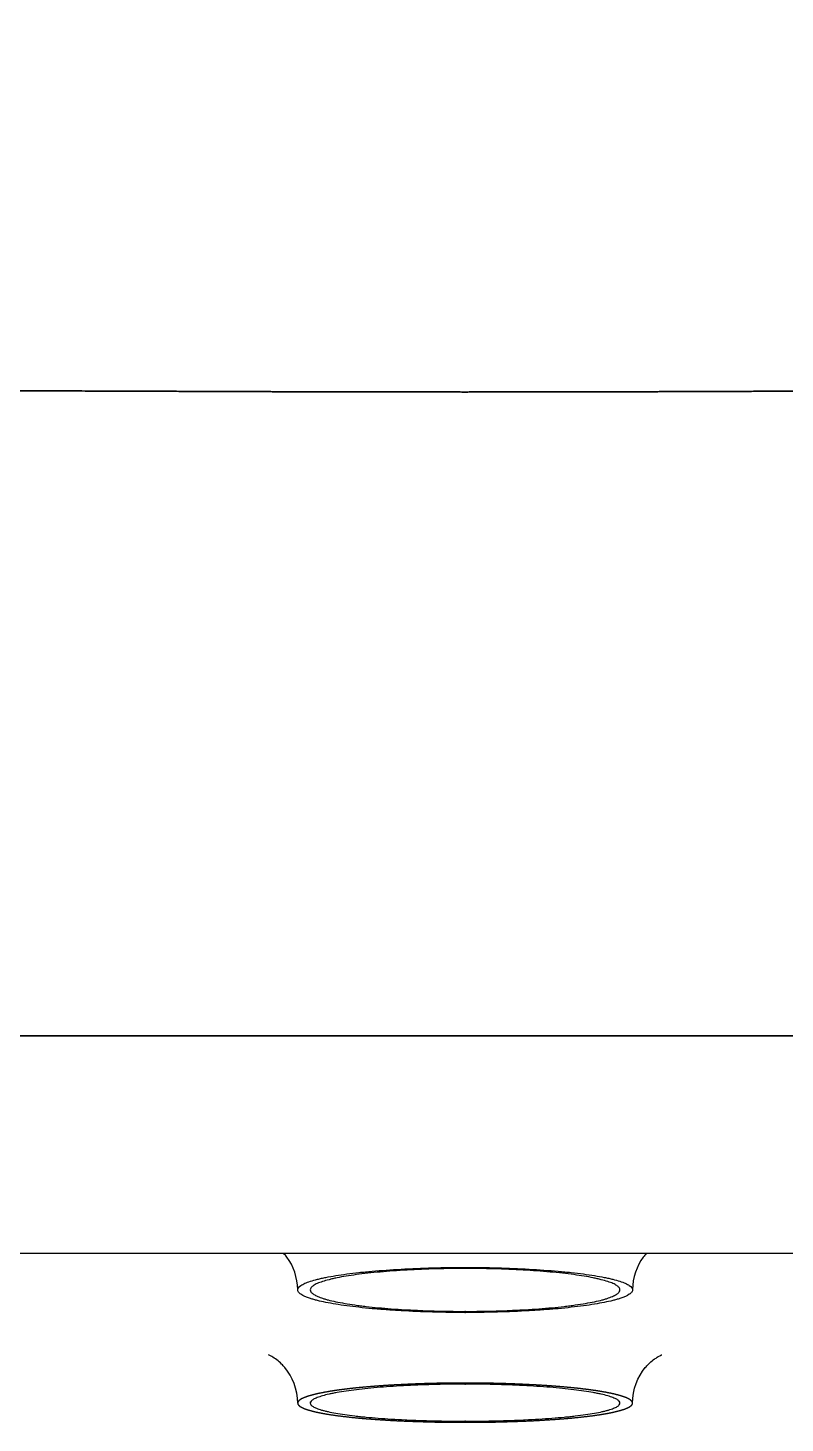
# Model space of a CAD drawing. Header units: millimetres. Extents: x 0 to 2650, y -1173 to 718.
# Drawn here: x 652.9 to 743.1, y 344.2 to 510.4 of the extents above; entities that cross this region are included whole.
import ezdxf

# ---------------------------------------------------------------- set-up
doc = ezdxf.new("R2010")
doc.units = ezdxf.units.MM
doc.layers.add('Blocks', color=7, linetype='Continuous')
doc.layers.add('Blocks$Inner', color=7, linetype='Continuous', lineweight=25, true_color=0x007f00)
doc.layers.add('Blocks$Outline', color=7, linetype='Continuous', lineweight=35, true_color=0xff3f3f)

# ---------------------------------------------------------------- blocks, each defined once
blk = doc.blocks.new('Balcony Lounge Bench Front')
at = {"layer": 'Blocks$Inner'}
blk.add_lwpolyline([(1216.64, 364.38), (1052.69, 364.38), (866.74, 364.38), (770.82, 364.38), (704.99, 364.38), (639.17, 364.38), (543.24, 364.38), (357.3, 364.38), (193.35, 364.38)], dxfattribs=at)
for points, knots in [([(688.15, 467.02), (682.52, 467.04), (676.89, 467.06), (660, 467.12), (648.74, 467.16), (614.95, 467.3), (592.43, 467.42), (524.87, 467.8), (479.83, 468.12), (389.77, 468.9), (344.74, 469.35), (277.22, 470.12), (254.71, 470.39), (220.96, 470.82), (209.71, 470.97), (192.83, 471.2), (187.2, 471.28), (181.58, 471.36)], [1081.175431, 1081.175431, 1081.175431, 1081.175431, 1098.066752, 1098.066752, 1131.849393, 1131.849393, 1199.414676, 1199.414676, 1334.545242, 1334.545242, 1469.675808, 1469.675808, 1537.241091, 1537.241091, 1571.023733, 1571.023733, 1587.915054, 1587.915054, 1587.915054, 1587.915054]), ([(1228.41, 471.36), (1222.79, 471.28), (1217.16, 471.2), (1200.28, 470.97), (1189.03, 470.82), (1155.28, 470.39), (1132.77, 470.12), (1065.25, 469.35), (1020.22, 468.9), (930.16, 468.12), (885.12, 467.8), (817.55, 467.42), (795.03, 467.3), (761.25, 467.16), (749.99, 467.12), (733.1, 467.06), (727.47, 467.04), (721.84, 467.02)], [540.554883, 540.554883, 540.554883, 540.554883, 557.446204, 557.446204, 591.228846, 591.228846, 658.794129, 658.794129, 793.924695, 793.924695, 929.055261, 929.055261, 996.620544, 996.620544, 1030.403185, 1030.403185, 1047.294506, 1047.294506, 1047.294506, 1047.294506]), ([(704.99, 390.3), (682.77, 390.3), (660.54, 390.3), (638.31, 390.3), (632.75, 390.3), (627.19, 390.3), (621.63, 390.3), (616.07, 390.3), (610.51, 390.3), (604.95, 390.3), (593.83, 390.3), (582.71, 390.3), (571.59, 390.3), (560.47, 390.31), (549.35, 390.31), (538.22, 390.31), (527.1, 390.31), (515.98, 390.31), (504.86, 390.31), (482.62, 390.32), (460.37, 390.32), (438.13, 390.33), (415.88, 390.33), (393.64, 390.34), (371.4, 390.35), (349.16, 390.35), (326.92, 390.36), (304.68, 390.37), (293.55, 390.37), (282.43, 390.38), (271.31, 390.38), (260.19, 390.39), (249.07, 390.39), (237.95, 390.39), (226.83, 390.4), (215.71, 390.4), (204.58, 390.41), (203.19, 390.41), (201.8, 390.41), (200.41, 390.41), (199.72, 390.41), (199.02, 390.41), (198.33, 390.41), (197.98, 390.41), (197.63, 390.41), (197.28, 390.41)], [-533.846776, -533.846776, -533.846776, -533.846776, -467.157826, -467.157826, -467.157826, -450.475122, -450.475122, -450.475122, -433.793165, -433.793165, -433.793165, -400.430495, -400.430495, -400.430495, -367.067315, -367.067315, -367.067315, -333.701541, -333.701541, -333.701541, -266.965133, -266.965133, -266.965133, -200.230717, -200.230717, -200.230717, -133.504218, -133.504218, -133.504218, -100.140955, -100.140955, -100.140955, -66.775388, -66.775388, -66.775388, -33.406385, -33.406385, -33.406385, -29.234963, -29.234963, -29.234963, -27.149225, -27.149225, -27.149225, -26.10635, -26.10635, -26.10635, -26.10635]), ([(1212.71, 390.41), (1212.36, 390.41), (1212.01, 390.41), (1211.66, 390.41), (1210.97, 390.41), (1210.27, 390.41), (1209.58, 390.41), (1208.19, 390.41), (1206.8, 390.41), (1205.41, 390.41), (1194.28, 390.4), (1183.16, 390.4), (1172.04, 390.39), (1160.92, 390.39), (1149.8, 390.39), (1138.68, 390.38), (1127.56, 390.38), (1116.43, 390.37), (1105.31, 390.37), (1083.07, 390.36), (1060.83, 390.35), (1038.59, 390.35), (1016.35, 390.34), (994.1, 390.33), (971.86, 390.33), (949.62, 390.32), (927.37, 390.32), (905.13, 390.31), (894.01, 390.31), (882.89, 390.31), (871.76, 390.31), (860.64, 390.31), (849.52, 390.31), (838.4, 390.3), (827.28, 390.3), (816.16, 390.3), (805.04, 390.3), (799.48, 390.3), (793.92, 390.3), (788.36, 390.3), (782.8, 390.3), (777.24, 390.3), (771.68, 390.3), (749.45, 390.3), (727.22, 390.3), (704.99, 390.3)], [-1041.587203, -1041.587203, -1041.587203, -1041.587203, -1040.544327, -1040.544327, -1040.544327, -1038.45859, -1038.45859, -1038.45859, -1034.287168, -1034.287168, -1034.287168, -1000.918164, -1000.918164, -1000.918164, -967.552598, -967.552598, -967.552598, -934.189335, -934.189335, -934.189335, -867.462836, -867.462836, -867.462836, -800.72842, -800.72842, -800.72842, -733.992012, -733.992012, -733.992012, -700.626238, -700.626238, -700.626238, -667.263057, -667.263057, -667.263057, -633.900388, -633.900388, -633.900388, -617.218431, -617.218431, -617.218431, -600.535727, -600.535727, -600.535727, -533.846776, -533.846776, -533.846776, -533.846776]), ([(685.04, 360.06), (685.04, 361.54), (684.53, 362.92), (683.76, 363.95), (683.64, 364.11), (683.52, 364.25), (683.4, 364.38)], [104.40373, 104.40373, 104.40373, 104.40373, 109.329636, 109.329636, 109.329636, 110.074399, 110.074399, 110.074399, 110.074399]), ([(726.59, 364.38), (726.47, 364.25), (726.35, 364.11), (726.23, 363.95), (725.46, 362.92), (724.95, 361.54), (724.95, 360.06)], [35.724448, 35.724448, 35.724448, 35.724448, 36.46921, 36.46921, 36.46921, 41.395116, 41.395116, 41.395116, 41.395116]), ([(685.04, 360.06), (685.04, 360.23), (685.17, 360.41), (685.49, 360.62), (685.56, 360.67), (685.72, 360.75), (685.81, 360.8), (686.09, 360.92), (686.31, 361), (686.81, 361.16), (687.09, 361.24), (687.55, 361.36), (687.71, 361.4), (688.05, 361.47), (688.23, 361.51), (689.14, 361.69), (689.97, 361.83), (691.35, 362.01), (691.83, 362.07), (692.6, 362.16), (692.86, 362.18), (693.38, 362.23), (693.65, 362.26), (695.01, 362.38), (696.16, 362.46), (697.97, 362.56), (698.6, 362.59), (699.85, 362.64), (700.49, 362.66), (702.4, 362.72), (703.68, 362.73), (704.99, 362.73)], [-41.395116, -41.395116, -41.395116, -41.395116, -37.460496, -37.460496, -36.476841, -36.476841, -35.493186, -35.493186, -33.525875, -33.525875, -31.558565, -31.558565, -30.57491, -30.57491, -29.591255, -29.591255, -25.656634, -25.656634, -23.689324, -23.689324, -22.705669, -22.705669, -21.722014, -21.722014, -17.787393, -17.787393, -15.820083, -15.820083, -13.852773, -13.852773, -9.949491, -9.949491, -9.949491, -9.949491]), ([(704.99, 362.6), (704.44, 362.6), (703.89, 362.6), (702.14, 362.58), (700.96, 362.55), (699.21, 362.48), (698.63, 362.45), (697.51, 362.39), (696.96, 362.35), (695.89, 362.27), (695.38, 362.23), (694.37, 362.14), (693.87, 362.09), (692.45, 361.93), (691.59, 361.82), (690.44, 361.63), (690.07, 361.56), (689.56, 361.46), (689.4, 361.42), (689.08, 361.35), (688.93, 361.31), (688.2, 361.13), (687.74, 360.98), (687.29, 360.78), (687.2, 360.74), (687.05, 360.66), (686.98, 360.61), (686.8, 360.49), (686.71, 360.41), (686.58, 360.24), (686.54, 360.15), (686.54, 360.06)], [86.143213, 86.143213, 86.143213, 86.143213, 88.550018, 88.550018, 93.862472, 93.862472, 96.5187, 96.5187, 99.174927, 99.174927, 101.831154, 101.831154, 104.487382, 104.487382, 109.799836, 109.799836, 112.456063, 112.456063, 113.784177, 113.784177, 115.112291, 115.112291, 120.424745, 120.424745, 121.752859, 121.752859, 123.080973, 123.080973, 125.7372, 125.7372, 128.588079, 128.588079, 128.588079, 128.588079]), ([(704.99, 362.73), (706.31, 362.73), (707.59, 362.72), (709.5, 362.66), (710.13, 362.64), (711.39, 362.59), (712.02, 362.56), (713.83, 362.46), (714.98, 362.38), (716.34, 362.26), (716.61, 362.23), (717.13, 362.18), (717.39, 362.16), (718.16, 362.07), (718.64, 362.01), (720.02, 361.83), (720.85, 361.69), (721.76, 361.51), (721.94, 361.47), (722.28, 361.4), (722.44, 361.36), (722.9, 361.24), (723.18, 361.16), (723.68, 361), (723.9, 360.92), (724.18, 360.8), (724.27, 360.75), (724.43, 360.67), (724.5, 360.62), (724.82, 360.41), (724.95, 360.23), (724.95, 360.06)], [-9.949491, -9.949491, -9.949491, -9.949491, -6.046053, -6.046053, -4.078664, -4.078664, -2.111275, -2.111275, 1.823504, 1.823504, 2.807198, 2.807198, 3.790893, 3.790893, 5.758282, 5.758282, 9.69306, 9.69306, 10.676755, 10.676755, 11.660449, 11.660449, 13.627838, 13.627838, 15.595227, 15.595227, 16.578922, 16.578922, 17.562616, 17.562616, 21.496134, 21.496134, 21.496134, 21.496134]), ([(723.45, 360.06), (723.45, 360.15), (723.41, 360.24), (723.28, 360.41), (723.19, 360.49), (723.01, 360.61), (722.94, 360.66), (722.79, 360.74), (722.7, 360.78), (722.25, 360.98), (721.78, 361.13), (721.06, 361.31), (720.91, 361.35), (720.59, 361.42), (720.43, 361.46), (719.92, 361.56), (719.55, 361.63), (718.4, 361.82), (717.54, 361.93), (716.11, 362.09), (715.62, 362.14), (714.61, 362.23), (714.09, 362.27), (713.03, 362.35), (712.48, 362.39), (711.36, 362.45), (710.78, 362.48), (709.03, 362.55), (707.85, 362.58), (706.1, 362.6), (705.55, 362.6), (704.99, 362.6)], [43.698346, 43.698346, 43.698346, 43.698346, 46.549225, 46.549225, 49.205452, 49.205452, 50.533566, 50.533566, 51.86168, 51.86168, 57.174134, 57.174134, 58.502248, 58.502248, 59.830362, 59.830362, 62.486589, 62.486589, 67.799044, 67.799044, 70.455271, 70.455271, 73.111498, 73.111498, 75.767726, 75.767726, 78.423953, 78.423953, 83.736408, 83.736408, 86.143213, 86.143213, 86.143213, 86.143213]), ([(702.94, 357.38), (702.32, 357.39), (701.71, 357.4), (699.83, 357.45), (698.59, 357.5), (696.77, 357.61), (696.17, 357.64), (695.01, 357.73), (694.46, 357.77), (693.37, 357.87), (692.85, 357.92), (691.84, 358.04), (691.35, 358.09), (689.96, 358.28), (689.13, 358.42), (688.04, 358.64), (687.71, 358.71), (687.25, 358.83), (687.1, 358.87), (686.82, 358.95), (686.68, 358.99), (686.06, 359.19), (685.68, 359.36), (685.36, 359.58), (685.31, 359.62), (685.21, 359.71), (685.17, 359.75), (685.07, 359.88), (685.04, 359.97), (685.04, 360.06)], [75.057253, 75.057253, 75.057253, 75.057253, 76.893937, 76.893937, 80.824809, 80.824809, 82.790245, 82.790245, 84.755681, 84.755681, 86.721117, 86.721117, 88.686552, 88.686552, 92.617424, 92.617424, 94.58286, 94.58286, 95.565578, 95.565578, 96.548296, 96.548296, 100.479167, 100.479167, 101.461885, 101.461885, 102.444603, 102.444603, 104.40373, 104.40373, 104.40373, 104.40373]), ([(686.54, 360.06), (686.54, 359.98), (686.57, 359.9), (686.65, 359.78), (686.68, 359.74), (686.77, 359.66), (686.82, 359.62), (686.99, 359.49), (687.13, 359.41), (687.47, 359.25), (687.67, 359.17), (688.01, 359.06), (688.13, 359.02), (688.39, 358.94), (688.52, 358.9), (689.23, 358.72), (689.89, 358.58), (691.03, 358.38), (691.44, 358.32), (692.08, 358.23), (692.3, 358.2), (692.74, 358.14), (692.97, 358.12), (694.13, 357.98), (695.13, 357.89), (696.73, 357.77), (697.28, 357.73), (698.4, 357.67), (698.97, 357.64), (700.69, 357.56), (701.88, 357.53), (703.09, 357.51)], [128.588079, 128.588079, 128.588079, 128.588079, 131.046906, 131.046906, 132.373537, 132.373537, 133.700167, 133.700167, 136.353429, 136.353429, 139.00669, 139.00669, 140.333321, 140.333321, 141.659951, 141.659951, 146.966474, 146.966474, 149.619735, 149.619735, 150.946366, 150.946366, 152.272997, 152.272997, 157.579519, 157.579519, 160.23278, 160.23278, 162.886042, 162.886042, 168.192564, 168.192564, 168.192564, 168.192564]), ([(706.9, 357.51), (708.11, 357.53), (709.29, 357.56), (711.02, 357.64), (711.59, 357.67), (712.71, 357.73), (713.26, 357.77), (714.86, 357.89), (715.86, 357.98), (717.02, 358.12), (717.24, 358.14), (717.69, 358.2), (717.91, 358.23), (718.55, 358.32), (718.96, 358.38), (720.1, 358.58), (720.76, 358.72), (721.47, 358.9), (721.6, 358.94), (721.86, 359.02), (721.98, 359.06), (722.32, 359.17), (722.52, 359.25), (722.86, 359.41), (723, 359.49), (723.17, 359.62), (723.22, 359.66), (723.31, 359.74), (723.34, 359.78), (723.42, 359.9), (723.45, 359.98), (723.45, 360.06)], [4.093861, 4.093861, 4.093861, 4.093861, 9.400384, 9.400384, 12.053645, 12.053645, 14.706906, 14.706906, 20.013429, 20.013429, 21.340059, 21.340059, 22.66669, 22.66669, 25.319951, 25.319951, 30.626474, 30.626474, 31.953105, 31.953105, 33.279735, 33.279735, 35.932997, 35.932997, 38.586258, 38.586258, 39.912889, 39.912889, 41.239519, 41.239519, 43.698346, 43.698346, 43.698346, 43.698346]), ([(724.95, 360.06), (724.95, 359.97), (724.92, 359.88), (724.82, 359.75), (724.78, 359.71), (724.68, 359.62), (724.63, 359.58), (724.31, 359.36), (723.93, 359.19), (723.31, 358.99), (723.17, 358.95), (722.89, 358.87), (722.74, 358.83), (722.28, 358.71), (721.94, 358.64), (720.86, 358.42), (720.03, 358.28), (718.64, 358.09), (718.15, 358.04), (717.14, 357.92), (716.62, 357.87), (715.53, 357.77), (714.97, 357.73), (713.82, 357.64), (713.22, 357.61), (711.4, 357.5), (710.15, 357.45), (708.27, 357.4), (707.67, 357.39), (707.05, 357.38)], [41.395116, 41.395116, 41.395116, 41.395116, 43.354243, 43.354243, 44.336961, 44.336961, 45.319679, 45.319679, 49.250551, 49.250551, 50.233269, 50.233269, 51.215987, 51.215987, 53.181422, 53.181422, 57.112294, 57.112294, 59.07773, 59.07773, 61.043166, 61.043166, 63.008601, 63.008601, 64.974037, 64.974037, 68.904909, 68.904909, 70.741594, 70.741594, 70.741594, 70.741594]), ([(705.04, 357.37), (704.38, 357.37), (703.72, 357.37), (703.02, 357.38), (702.98, 357.38), (702.94, 357.38)], [72.946135, 72.946135, 72.946135, 72.946135, 74.927461, 74.927461, 75.057253, 75.057253, 75.057253, 75.057253]), ([(707.05, 357.38), (707.01, 357.38), (706.97, 357.38), (706.27, 357.37), (705.61, 357.37), (704.95, 357.37)], [70.741594, 70.741594, 70.741594, 70.741594, 70.871386, 70.871386, 72.852711, 72.852711, 72.852711, 72.852711]), ([(685.04, 346.57), (685.04, 348.21), (684.42, 349.72), (683.52, 350.8), (683.39, 350.95), (683.26, 351.09), (683.13, 351.22), (682.94, 351.41), (682.75, 351.57), (682.57, 351.71), (682.34, 351.89), (682.13, 352.02), (681.97, 352.11), (681.69, 352.27), (681.56, 352.31), (681.55, 352.32)], [126.626459, 126.626459, 126.626459, 126.626459, 131.943519, 131.943519, 131.943519, 132.698142, 132.698142, 132.698142, 133.81462, 133.81462, 133.81462, 135.315703, 135.315703, 135.315703, 137.939145, 137.939145, 137.939145, 137.939145]), ([(724.95, 346.57), (724.95, 348.21), (725.57, 349.72), (726.47, 350.8), (726.6, 350.95), (726.73, 351.09), (726.86, 351.22), (727.05, 351.41), (727.24, 351.57), (727.41, 351.71), (727.65, 351.89), (727.86, 352.02), (728.02, 352.11), (728.3, 352.27), (728.43, 352.31), (728.44, 352.32)], [209.945001, 209.945001, 209.945001, 209.945001, 215.26206, 215.26206, 215.26206, 216.016683, 216.016683, 216.016683, 217.133161, 217.133161, 217.133161, 218.634245, 218.634245, 218.634245, 221.257686, 221.257686, 221.257686, 221.257686]), ([(705.03, 348.83), (704.46, 348.83), (703.9, 348.83), (702.15, 348.81), (700.96, 348.78), (699.22, 348.72), (698.64, 348.69), (697.51, 348.63), (696.96, 348.6), (695.9, 348.53), (695.38, 348.5), (694.37, 348.41), (693.88, 348.37), (692.45, 348.23), (691.6, 348.12), (690.44, 347.95), (690.08, 347.89), (689.56, 347.8), (689.4, 347.77), (689.08, 347.7), (688.93, 347.67), (688.21, 347.51), (687.74, 347.37), (687.29, 347.2), (687.21, 347.16), (687.05, 347.09), (686.98, 347.06), (686.8, 346.95), (686.71, 346.88), (686.58, 346.73), (686.54, 346.65), (686.54, 346.57)], [249.871253, 249.871253, 249.871253, 249.871253, 252.316341, 252.316341, 257.617035, 257.617035, 260.267382, 260.267382, 262.917728, 262.917728, 265.568075, 265.568075, 268.218422, 268.218422, 273.519115, 273.519115, 276.169462, 276.169462, 277.494635, 277.494635, 278.819809, 278.819809, 284.120502, 284.120502, 285.445675, 285.445675, 286.770849, 286.770849, 289.421196, 289.421196, 292.270619, 292.270619, 292.270619, 292.270619]), ([(723.45, 346.57), (723.45, 346.65), (723.41, 346.73), (723.28, 346.88), (723.19, 346.95), (723.01, 347.06), (722.94, 347.09), (722.78, 347.16), (722.7, 347.2), (722.25, 347.37), (721.78, 347.51), (721.06, 347.67), (720.91, 347.7), (720.59, 347.77), (720.43, 347.8), (719.91, 347.89), (719.55, 347.95), (718.39, 348.12), (717.53, 348.23), (716.11, 348.37), (715.62, 348.41), (714.61, 348.5), (714.09, 348.53), (713.02, 348.6), (712.48, 348.63), (711.35, 348.69), (710.77, 348.72), (709.03, 348.78), (707.84, 348.81), (706.09, 348.83), (705.52, 348.83), (704.96, 348.83)], [207.471621, 207.471621, 207.471621, 207.471621, 210.321045, 210.321045, 212.971391, 212.971391, 214.296565, 214.296565, 215.621738, 215.621738, 220.922432, 220.922432, 222.247605, 222.247605, 223.572778, 223.572778, 226.223125, 226.223125, 231.523818, 231.523818, 234.174165, 234.174165, 236.824512, 236.824512, 239.474859, 239.474859, 242.125205, 242.125205, 247.425899, 247.425899, 249.870988, 249.870988, 249.870988, 249.870988]), ([(686.54, 346.57), (686.54, 346.51), (686.57, 346.44), (686.65, 346.34), (686.68, 346.3), (686.77, 346.23), (686.82, 346.19), (686.99, 346.09), (687.13, 346.02), (687.47, 345.88), (687.67, 345.81), (688.01, 345.72), (688.13, 345.68), (688.39, 345.62), (688.52, 345.59), (689.23, 345.43), (689.89, 345.31), (691.03, 345.15), (691.43, 345.1), (692.08, 345.02), (692.3, 345), (692.74, 344.95), (692.97, 344.93), (694.13, 344.82), (695.13, 344.74), (696.73, 344.64), (697.28, 344.61), (698.4, 344.55), (698.97, 344.53), (700.69, 344.47), (701.88, 344.44), (703.09, 344.43)], [124.35512, 124.35512, 124.35512, 124.35512, 126.806387, 126.806387, 128.131561, 128.131561, 129.456734, 129.456734, 132.107081, 132.107081, 134.757428, 134.757428, 136.082601, 136.082601, 137.407774, 137.407774, 142.708468, 142.708468, 145.358814, 145.358814, 146.683988, 146.683988, 148.009161, 148.009161, 153.309855, 153.309855, 155.960201, 155.960201, 158.610548, 158.610548, 163.911242, 163.911242, 163.911242, 163.911242]), ([(706.9, 344.43), (708.11, 344.44), (709.3, 344.47), (711.02, 344.53), (711.59, 344.55), (712.71, 344.61), (713.26, 344.64), (714.86, 344.74), (715.86, 344.82), (717.02, 344.93), (717.25, 344.95), (717.69, 345), (717.91, 345.02), (718.56, 345.1), (718.96, 345.15), (720.1, 345.31), (720.76, 345.43), (721.47, 345.59), (721.6, 345.62), (721.86, 345.68), (721.98, 345.72), (722.32, 345.81), (722.52, 345.88), (722.86, 346.02), (723, 346.09), (723.17, 346.19), (723.22, 346.23), (723.31, 346.3), (723.34, 346.34), (723.42, 346.44), (723.45, 346.51), (723.45, 346.57)], [167.915499, 167.915499, 167.915499, 167.915499, 173.216193, 173.216193, 175.86654, 175.86654, 178.516886, 178.516886, 183.81758, 183.81758, 185.142753, 185.142753, 186.467926, 186.467926, 189.118273, 189.118273, 194.418967, 194.418967, 195.74414, 195.74414, 197.069313, 197.069313, 199.71966, 199.71966, 202.370007, 202.370007, 203.69518, 203.69518, 205.020353, 205.020353, 207.471621, 207.471621, 207.471621, 207.471621]), ([(702.93, 344.3), (702.98, 344.3), (703.02, 344.3), (703.72, 344.29), (704.38, 344.29), (705.04, 344.29)], [166.190027, 166.190027, 166.190027, 166.190027, 166.322884, 166.322884, 168.303509, 168.303509, 168.303509, 168.303509]), ([(704.95, 344.29), (705.61, 344.29), (706.27, 344.29), (706.97, 344.3), (707.01, 344.3), (707.06, 344.3)], [168.396933, 168.396933, 168.396933, 168.396933, 170.377557, 170.377557, 170.510414, 170.510414, 170.510414, 170.510414])]:
    blk.add_open_spline(points, degree=3, knots=knots, dxfattribs=at)
for points in [[(705.04, 467), (699.41, 467.03), (693.78, 467.01), (688.15, 467.02)], [(721.84, 467.02), (716.21, 467.01), (710.58, 467.03), (704.95, 467)], [(704.95, 467), (704.98, 467), (705.01, 467), (705.04, 467)], [(703.09, 357.51), (703.74, 357.5), (704.39, 357.5), (705.04, 357.5)], [(704.95, 357.5), (705.6, 357.5), (706.24, 357.5), (706.9, 357.51)], [(705.04, 357.5), (705.01, 357.5), (704.98, 357.5), (704.95, 357.5)], [(704.95, 357.37), (704.98, 357.37), (705.01, 357.37), (705.04, 357.37)], [(704.96, 348.96), (704.96, 348.96), (704.96, 348.96), (704.99, 348.96)], [(704.96, 348.83), (704.96, 348.83), (704.96, 348.83), (704.99, 348.83)], [(704.99, 348.96), (705.03, 348.96), (705.03, 348.96), (705.03, 348.96)], [(704.99, 348.83), (705.03, 348.83), (705.03, 348.83), (705.03, 348.83)], [(686.54, 346.71), (686.54, 346.66), (686.54, 346.62), (686.54, 346.57)], [(723.45, 346.57), (723.45, 346.62), (723.45, 346.66), (723.45, 346.71)], [(703.09, 344.43), (703.74, 344.42), (704.39, 344.41), (705.04, 344.41)], [(704.95, 344.41), (705.6, 344.41), (706.25, 344.42), (706.9, 344.43)], [(705.04, 344.41), (705.01, 344.41), (704.98, 344.41), (704.95, 344.41)], [(705.04, 344.29), (705.01, 344.29), (704.98, 344.29), (704.95, 344.29)]]:
    blk.add_open_spline(points, degree=3, dxfattribs=at)
for points, weights, knots in [([(705.03, 348.96), (704.42, 348.96), (703.81, 348.96), (703.21, 348.95), (701.91, 348.94), (700.63, 348.91), (699.37, 348.86), (698.74, 348.84), (698.12, 348.81), (697.51, 348.78), (696.9, 348.75), (696.31, 348.72), (695.73, 348.68), (695.16, 348.65), (694.6, 348.61), (694.05, 348.56), (693.5, 348.52), (692.97, 348.47), (692.46, 348.42), (691.43, 348.32), (690.51, 348.21), (689.67, 348.09), (689.25, 348.03), (688.86, 347.97), (688.49, 347.9), (688.31, 347.87), (688.13, 347.84), (687.96, 347.8), (687.79, 347.77), (687.62, 347.74), (687.47, 347.7), (686.84, 347.56), (686.33, 347.42), (685.95, 347.27), (685.85, 347.24), (685.76, 347.2), (685.68, 347.16), (685.59, 347.12), (685.52, 347.09), (685.45, 347.05), (685.32, 346.97), (685.22, 346.9), (685.15, 346.82), (685.08, 346.74), (685.04, 346.65), (685.04, 346.57)], [1, 0.999999999839, 0.999999999677, 0.999999999516, 0.999999999516, 0.999999999516, 0.999999999515, 0.999999999515, 0.999999999515, 0.999999999515, 0.999999999514, 0.999999999514, 0.999999999514, 0.999999999514, 0.999999999513, 0.999999999513, 0.999999999513, 0.999999999512, 0.999999999512, 0.999999999511, 0.999999999511, 0.99999999951, 0.999999999509, 0.999999999509, 0.999999999509, 0.999999999508, 0.999999999508, 0.999999999508, 0.999999999508, 0.999999999507, 0.999999999507, 0.999999999506, 0.999999999505, 0.999999999504, 0.999999999504, 0.999999999504, 0.999999999504, 0.999999999504, 0.999999999503, 0.999999999503, 0.999999999503, 0.999999999502, 0.999999999502, 0.999999999501, 0.999999999501, 0.9999999995], [84.217869, 84.217869, 84.217869, 84.217869, 86.669535, 86.669535, 86.669535, 91.959071, 91.959071, 91.959071, 94.623751, 94.623751, 94.623751, 97.268258, 97.268258, 97.268258, 99.907239, 99.907239, 99.907239, 102.566079, 102.566079, 102.566079, 107.866132, 107.866132, 107.866132, 110.51342, 110.51342, 110.51342, 111.84735, 111.84735, 111.84735, 113.177201, 113.177201, 113.177201, 118.46677, 118.46677, 118.46677, 119.793675, 119.793675, 119.793675, 121.1281, 121.1281, 121.1281, 123.779976, 123.779976, 123.779976, 126.626459, 126.626459, 126.626459, 126.626459]), ([(724.95, 346.57), (724.95, 346.65), (724.91, 346.74), (724.84, 346.82), (724.77, 346.9), (724.67, 346.97), (724.54, 347.05), (724.47, 347.09), (724.39, 347.12), (724.31, 347.16), (724.23, 347.2), (724.14, 347.24), (724.04, 347.27), (723.65, 347.42), (723.15, 347.56), (722.52, 347.7), (722.37, 347.74), (722.2, 347.77), (722.03, 347.8), (721.86, 347.84), (721.68, 347.87), (721.5, 347.9), (721.13, 347.97), (720.73, 348.03), (720.32, 348.09), (719.48, 348.21), (718.56, 348.32), (717.53, 348.42), (717.02, 348.47), (716.49, 348.52), (715.94, 348.56), (715.39, 348.61), (714.83, 348.65), (714.26, 348.68), (713.68, 348.72), (713.09, 348.75), (712.48, 348.78), (711.87, 348.81), (711.25, 348.84), (710.62, 348.86), (709.36, 348.91), (708.08, 348.94), (706.78, 348.95), (706.18, 348.96), (705.57, 348.96), (704.96, 348.96)], [0.9999999995, 0.999999999501, 0.999999999501, 0.999999999502, 0.999999999502, 0.999999999503, 0.999999999503, 0.999999999503, 0.999999999504, 0.999999999504, 0.999999999504, 0.999999999504, 0.999999999504, 0.999999999505, 0.999999999506, 0.999999999507, 0.999999999507, 0.999999999508, 0.999999999508, 0.999999999508, 0.999999999508, 0.999999999509, 0.999999999509, 0.999999999509, 0.99999999951, 0.999999999511, 0.999999999511, 0.999999999512, 0.999999999512, 0.999999999513, 0.999999999513, 0.999999999513, 0.999999999514, 0.999999999514, 0.999999999514, 0.999999999514, 0.999999999515, 0.999999999515, 0.999999999515, 0.999999999515, 0.999999999516, 0.999999999516, 0.999999999516, 0.999999999677, 0.999999999839, 1], [210.073982, 210.073982, 210.073982, 210.073982, 212.920473, 212.920473, 212.920473, 215.572349, 215.572349, 215.572349, 216.906773, 216.906773, 216.906773, 218.233678, 218.233678, 218.233678, 223.523246, 223.523246, 223.523246, 224.853097, 224.853097, 224.853097, 226.187026, 226.187026, 226.187026, 228.834314, 228.834314, 228.834314, 234.134366, 234.134366, 234.134366, 236.793205, 236.793205, 236.793205, 239.432186, 239.432186, 239.432186, 242.076692, 242.076692, 242.076692, 244.741372, 244.741372, 244.741372, 250.030907, 250.030907, 250.030907, 252.482573, 252.482573, 252.482573, 252.482573]), ([(685.04, 346.57), (685.04, 346.5), (685.07, 346.43), (685.12, 346.36), (685.15, 346.32), (685.19, 346.28), (685.24, 346.25), (685.28, 346.21), (685.34, 346.17), (685.4, 346.13), (685.52, 346.06), (685.68, 345.99), (685.86, 345.91), (686.05, 345.84), (686.26, 345.77), (686.51, 345.7), (686.63, 345.67), (686.76, 345.63), (686.9, 345.6), (687.04, 345.56), (687.18, 345.53), (687.34, 345.49), (687.95, 345.36), (688.67, 345.24), (689.49, 345.12), (689.9, 345.06), (690.33, 345.01), (690.79, 344.96), (691.03, 344.93), (691.26, 344.9), (691.5, 344.88), (691.75, 344.85), (691.99, 344.83), (692.24, 344.8), (693.25, 344.71), (694.33, 344.63), (695.48, 344.56), (696.05, 344.52), (696.65, 344.49), (697.26, 344.46), (697.86, 344.43), (698.47, 344.41), (699.1, 344.39), (700.34, 344.34), (701.62, 344.31), (702.93, 344.3)], [0.9999999995, 0.9999999995, 0.999999999499, 0.999999999499, 0.999999999499, 0.999999999499, 0.999999999498, 0.999999999498, 0.999999999498, 0.999999999498, 0.999999999497, 0.999999999497, 0.999999999496, 0.999999999496, 0.999999999496, 0.999999999495, 0.999999999495, 0.999999999495, 0.999999999495, 0.999999999495, 0.999999999494, 0.999999999494, 0.999999999494, 0.999999999493, 0.999999999492, 0.999999999492, 0.999999999492, 0.999999999492, 0.999999999492, 0.999999999491, 0.999999999491, 0.999999999491, 0.999999999491, 0.999999999491, 0.999999999491, 0.99999999949, 0.99999999949, 0.99999999949, 0.99999999949, 0.99999999949, 0.999999999489, 0.999999999489, 0.999999999489, 0.999999999659, 0.99999999983, 1], [126.626459, 126.626459, 126.626459, 126.626459, 129.074984, 129.074984, 129.074984, 130.409532, 130.409532, 130.409532, 131.737341, 131.737341, 131.737341, 134.378383, 134.378383, 134.378383, 137.020168, 137.020168, 137.020168, 138.348923, 138.348923, 138.348923, 139.68325, 139.68325, 139.68325, 144.976373, 144.976373, 144.976373, 147.629606, 147.629606, 147.629606, 148.963405, 148.963405, 148.963405, 150.289208, 150.289208, 150.289208, 155.578322, 155.578322, 155.578322, 158.242865, 158.242865, 158.242865, 160.88845, 160.88845, 160.88845, 166.190027, 166.190027, 166.190027, 166.190027]), ([(707.06, 344.3), (708.37, 344.31), (709.65, 344.34), (710.89, 344.39), (711.52, 344.41), (712.13, 344.43), (712.73, 344.46), (713.34, 344.49), (713.94, 344.52), (714.51, 344.56), (715.66, 344.63), (716.74, 344.71), (717.75, 344.8), (718, 344.83), (718.24, 344.85), (718.48, 344.88), (718.73, 344.9), (718.96, 344.93), (719.2, 344.96), (719.66, 345.01), (720.09, 345.06), (720.5, 345.12), (721.32, 345.24), (722.04, 345.36), (722.65, 345.49), (722.81, 345.53), (722.95, 345.56), (723.09, 345.6), (723.23, 345.63), (723.36, 345.67), (723.48, 345.7), (723.73, 345.77), (723.94, 345.84), (724.13, 345.91), (724.31, 345.99), (724.47, 346.06), (724.59, 346.13), (724.65, 346.17), (724.71, 346.21), (724.75, 346.25), (724.8, 346.28), (724.84, 346.32), (724.87, 346.36), (724.92, 346.43), (724.95, 346.5), (724.95, 346.57)], [1, 0.99999999983, 0.999999999659, 0.999999999489, 0.999999999489, 0.999999999489, 0.99999999949, 0.99999999949, 0.99999999949, 0.99999999949, 0.99999999949, 0.999999999491, 0.999999999491, 0.999999999491, 0.999999999491, 0.999999999491, 0.999999999491, 0.999999999492, 0.999999999492, 0.999999999492, 0.999999999492, 0.999999999492, 0.999999999493, 0.999999999494, 0.999999999494, 0.999999999494, 0.999999999495, 0.999999999495, 0.999999999495, 0.999999999495, 0.999999999495, 0.999999999496, 0.999999999496, 0.999999999496, 0.999999999497, 0.999999999497, 0.999999999498, 0.999999999498, 0.999999999498, 0.999999999498, 0.999999999499, 0.999999999499, 0.999999999499, 0.999999999499, 0.9999999995, 0.9999999995], [170.510414, 170.510414, 170.510414, 170.510414, 175.811993, 175.811993, 175.811993, 178.457578, 178.457578, 178.457578, 181.122122, 181.122122, 181.122122, 186.411237, 186.411237, 186.411237, 187.73704, 187.73704, 187.73704, 189.070839, 189.070839, 189.070839, 191.724073, 191.724073, 191.724073, 197.017197, 197.017197, 197.017197, 198.351524, 198.351524, 198.351524, 199.680279, 199.680279, 199.680279, 202.322066, 202.322066, 202.322066, 204.963108, 204.963108, 204.963108, 206.290917, 206.290917, 206.290917, 207.625465, 207.625465, 207.625465, 210.073982, 210.073982, 210.073982, 210.073982])]:
    blk.add_rational_spline(points, weights, degree=3, knots=knots, dxfattribs=at)
for points, weights in [([(705.03, 348.96), (705.01, 348.96), (704.98, 348.96), (704.96, 348.96)], [1, 0.999999999994, 0.999999999989, 0.999999999983]), ([(704.96, 348.96), (704.97, 348.96), (704.98, 348.96), (704.99, 348.96)], [0.999999999983, 0.999999999986, 0.999999999989, 0.999999999992])]:
    blk.add_rational_spline(points, weights, degree=3, dxfattribs=at)
at = {"layer": 'Blocks$Outline'}
for points, weights, knots in [([(1272.78, 7.4), (1272.85, 7.4), (1272.91, 7.41), (1272.98, 7.41), (1271.81, 102.57), (1270.65, 197.73), (1269.49, 292.89), (1269.09, 325.86), (1268.67, 359.69), (1268.27, 392.46), (1266.98, 498.05), (1265.69, 603.64), (1264.4, 709.23), (1264.4, 709.5), (1264.39, 710.03), (1264.38, 710.81), (1264.37, 711.57), (1264.37, 712.31), (1264.36, 713.01), (1264.35, 713.67), (1264.34, 714.3), (1264.34, 714.89), (1264.33, 715.43), (1264.33, 715.92), (1264.32, 716.36), (1264.32, 716.75), (1264.31, 717.08), (1264.31, 717.35), (1264.3, 717.57), (1264.3, 717.73), (1264.3, 717.79), (1264.3, 717.83), (1258.46, 717.85), (1252.62, 717.85), (1246.77, 717.84), (1243.76, 717.84), (1240.97, 717.85), (1237.96, 717.82), (1234.99, 717.8), (1231.99, 717.75), (1229.03, 717.67), (1217.41, 717.37), (1205.79, 717.05), (1194.16, 716.74), (1170.93, 716.12), (1147.69, 715.51), (1124.44, 714.92), (1105.37, 714.44), (1085.8, 713.96), (1065.73, 713.49), (1038.53, 712.85), (1011.88, 712.28), (985.8, 711.77), (985.48, 711.76), (985.16, 711.76), (984.84, 711.75), (964.78, 711.36), (944.61, 711.01), (924.33, 710.69), (909.44, 710.46), (894.76, 710.26), (880.3, 710.08), (866.32, 709.91), (852.72, 709.76), (839.5, 709.64), (839.34, 709.64), (839.19, 709.64), (839.03, 709.63), (815.29, 709.41), (791.32, 709.25), (767.57, 709.15), (746.77, 709.06), (725.79, 709.01), (704.99, 709.01), (684.2, 709.01), (663.22, 709.06), (642.42, 709.15), (618.67, 709.25), (594.7, 709.41), (570.96, 709.63), (570.8, 709.64), (570.65, 709.64), (570.49, 709.64), (557.27, 709.76), (543.66, 709.91), (529.69, 710.08), (515.22, 710.26), (500.55, 710.46), (485.66, 710.69), (465.38, 711.01), (445.21, 711.36), (425.15, 711.75), (424.83, 711.76), (424.51, 711.76), (424.19, 711.77), (398.11, 712.28), (371.46, 712.85), (344.26, 713.49), (324.19, 713.96), (304.62, 714.44), (285.55, 714.92), (262.3, 715.51), (239.06, 716.12), (215.83, 716.74), (204.2, 717.05), (192.58, 717.37), (180.96, 717.67), (178, 717.75), (175, 717.8), (172.03, 717.82), (169.02, 717.85), (166.23, 717.84), (163.21, 717.84), (157.37, 717.85), (151.53, 717.85), (145.69, 717.83), (145.69, 717.79), (145.69, 717.73), (145.69, 717.57), (145.68, 717.35), (145.68, 717.08), (145.67, 716.75), (145.67, 716.36), (145.66, 715.92), (145.66, 715.43), (145.65, 714.89), (145.65, 714.3), (145.64, 713.67), (145.63, 713.01), (145.62, 712.31), (145.61, 711.57), (145.61, 710.81), (145.6, 710.03), (145.59, 709.5), (145.59, 709.23), (144.3, 603.64), (143.01, 498.05), (141.72, 392.46), (141.32, 359.69), (140.9, 325.86), (140.5, 292.89), (139.34, 197.73), (138.18, 102.57), (137.01, 7.41), (137.08, 7.41), (137.14, 7.4), (137.21, 7.4)], [1, 1, 1, 1, 1, 1, 1, 0.98089198336, 0.98089198336, 1, 1, 1, 1, 1, 1, 1, 1, 1, 1, 1, 1, 1, 1, 1, 1, 1, 1, 1, 1, 1, 1, 1, 1, 1, 1, 1, 1, 1, 1, 1, 1, 1, 1, 1, 1, 1, 1, 1, 1, 1, 1, 1, 1, 1, 1, 1, 1, 1, 1, 1, 1, 1, 1, 1, 1, 1, 1, 1, 1, 1, 1, 1, 1, 1, 1, 1, 1, 1, 1, 1, 1, 1, 1, 1, 1, 1, 1, 1, 1, 1, 1, 1, 1, 1, 1, 1, 1, 1, 1, 1, 1, 1, 1, 1, 1, 1, 1, 1, 1, 1, 1, 1, 1, 1, 1, 1, 1, 1, 1, 1, 1, 1, 1, 1, 1, 1, 1, 1, 1, 1, 1, 1, 1, 1, 1, 1, 1, 1, 0.98089198336, 0.98089198336, 1, 1, 1, 1, 1, 1, 1], [0.991235, 0.991235, 0.991235, 0.991235, 1, 1, 1, 2, 2, 2, 104.520259, 104.520259, 104.520259, 431.459196, 431.459196, 431.459196, 432.459196, 433.459196, 434.459196, 435.459196, 436.459196, 437.459196, 438.459196, 439.459196, 440.459196, 441.459196, 442.459196, 443.459196, 444.459196, 445.459196, 446.459196, 447.459196, 448.459196, 448.459196, 448.459196, 465.98297, 465.98297, 465.98297, 474.803647, 474.803647, 474.803647, 483.749244, 483.749244, 483.749244, 518.814716, 518.814716, 518.814716, 588.890593, 588.890593, 588.890593, 647.860592, 647.860592, 647.860592, 728.074023, 728.074023, 728.074023, 729.039601, 729.039601, 729.039601, 789.695526, 789.695526, 789.695526, 833.799507, 833.799507, 833.799507, 874.65809, 874.65809, 874.65809, 875.123687, 875.123687, 875.123687, 946.622931, 946.622931, 946.622931, 1009.202222, 1009.202222, 1009.202222, 1071.781512, 1071.781512, 1071.781512, 1143.280756, 1143.280756, 1143.280756, 1143.746353, 1143.746353, 1143.746353, 1184.604936, 1184.604936, 1184.604936, 1228.708918, 1228.708918, 1228.708918, 1289.364842, 1289.364842, 1289.364842, 1290.33042, 1290.33042, 1290.33042, 1370.543851, 1370.543851, 1370.543851, 1429.51385, 1429.51385, 1429.51385, 1499.589727, 1499.589727, 1499.589727, 1534.655199, 1534.655199, 1534.655199, 1543.600796, 1543.600796, 1543.600796, 1552.421473, 1552.421473, 1552.421473, 1569.945248, 1569.945248, 1569.945248, 1570.945248, 1571.945248, 1572.945248, 1573.945248, 1574.945248, 1575.945248, 1576.945248, 1577.945248, 1578.945248, 1579.945248, 1580.945248, 1581.945248, 1582.945248, 1583.945248, 1584.945248, 1585.945248, 1586.945248, 1586.945248, 1586.945248, 1913.884184, 1913.884184, 1913.884184, 2016.404443, 2016.404443, 2016.404443, 2017.404443, 2017.404443, 2017.404443, 2017.413208, 2017.413208, 2017.413208, 2017.413208]), ([(163.16, 346.64), (163.35, 362.07), (163.53, 377.32), (163.72, 392.2), (164.04, 418.63), (164.37, 445.06), (164.7, 471.49), (165.04, 471.49), (165.38, 471.49), (165.72, 471.49), (171, 471.47), (176.3, 471.43), (181.58, 471.36), (187.2, 471.28), (192.83, 471.2), (209.71, 470.97), (220.96, 470.82), (254.71, 470.39), (277.22, 470.12), (344.74, 469.35), (389.77, 468.9), (479.83, 468.12), (524.87, 467.8), (592.43, 467.42), (614.95, 467.3), (648.74, 467.16), (660, 467.12), (676.89, 467.06), (682.52, 467.04), (688.15, 467.02), (693.75, 467.01), (699.35, 467.03), (704.95, 467)], [0.985766102447, 0.98648784367, 0.991232476188, 1, 1, 1, 1, 1, 1, 1, 1, 1, 1, 1, 1, 1, 1, 1, 1, 1, 1, 1, 1, 1, 1, 1, 1, 1, 1, 1, 1, 1, 1], [-1733.685382, -1733.685382, -1733.685382, -1733.685382, -1686.637621, -1686.637621, -1686.637621, -1604.798874, -1604.798874, -1604.798874, -1603.786971, -1603.786971, -1603.786971, -1587.915054, -1587.915054, -1587.915054, -1571.023733, -1571.023733, -1537.241091, -1537.241091, -1469.675808, -1469.675808, -1334.545242, -1334.545242, -1199.414676, -1199.414676, -1131.849393, -1131.849393, -1098.066752, -1098.066752, -1081.175431, -1081.175431, -1081.175431, -1064.382393, -1064.382393, -1064.382393, -1064.382393]), ([(704.95, 467), (710.58, 467.03), (716.21, 467.01), (721.84, 467.02), (727.47, 467.04), (733.1, 467.06), (749.99, 467.12), (761.25, 467.16), (795.03, 467.3), (817.55, 467.42), (885.12, 467.8), (930.16, 468.12), (1020.22, 468.9), (1065.25, 469.35), (1132.77, 470.12), (1155.28, 470.39), (1189.03, 470.82), (1200.28, 470.97), (1217.16, 471.2), (1222.79, 471.28), (1228.41, 471.36), (1233.69, 471.43), (1238.99, 471.47), (1244.27, 471.49), (1244.61, 471.49), (1244.95, 471.49), (1245.29, 471.49), (1245.62, 445.06), (1245.95, 418.63), (1246.27, 392.2), (1246.46, 377.32), (1246.64, 362.07), (1246.83, 346.64)], [1, 1, 1, 1, 1, 1, 1, 1, 1, 1, 1, 1, 1, 1, 1, 1, 1, 1, 1, 1, 1, 1, 1, 1, 1, 1, 1, 1, 1, 1, 0.991232476188, 0.98648784367, 0.985766102447], [-1064.185827, -1064.185827, -1064.185827, -1064.185827, -1047.294506, -1047.294506, -1047.294506, -1030.403185, -1030.403185, -996.620544, -996.620544, -929.055261, -929.055261, -793.924695, -793.924695, -658.794129, -658.794129, -591.228846, -591.228846, -557.446204, -557.446204, -540.554883, -540.554883, -540.554883, -524.682966, -524.682966, -524.682966, -523.671063, -523.671063, -523.671063, -441.832316, -441.832316, -441.832316, -394.784555, -394.784555, -394.784555, -394.784555])]:
    blk.add_rational_spline(points, weights, degree=3, knots=knots, dxfattribs=at)
blk.add_open_spline([(1238.78, 390.41), (1233.22, 390.41), (1227.65, 390.41), (1222.09, 390.41), (1220.7, 390.41), (1219.31, 390.41), (1217.92, 390.41), (1217.75, 390.41), (1217.57, 390.41), (1217.4, 390.41), (1217.23, 390.41), (1217.05, 390.41), (1216.88, 390.41), (1216.53, 390.41), (1216.18, 390.41), (1215.83, 390.41), (1215.14, 390.41), (1214.44, 390.41), (1213.75, 390.41), (1213.58, 390.41), (1213.4, 390.41), (1213.23, 390.41), (1213.05, 390.41), (1212.88, 390.41), (1212.71, 390.41), (1212.36, 390.41), (1212.01, 390.41), (1211.66, 390.41), (1210.97, 390.41), (1210.27, 390.41), (1209.58, 390.41), (1208.19, 390.41), (1206.8, 390.41), (1205.41, 390.41), (1194.28, 390.4), (1183.16, 390.4), (1172.04, 390.39), (1160.92, 390.39), (1149.8, 390.39), (1138.68, 390.38), (1127.56, 390.38), (1116.43, 390.37), (1105.31, 390.37), (1083.07, 390.36), (1060.83, 390.35), (1038.59, 390.35), (1016.35, 390.34), (994.1, 390.33), (971.86, 390.33), (949.62, 390.32), (927.37, 390.32), (905.13, 390.31), (894.01, 390.31), (882.89, 390.31), (871.76, 390.31), (860.64, 390.31), (849.52, 390.31), (838.4, 390.3), (827.28, 390.3), (816.16, 390.3), (805.04, 390.3), (799.48, 390.3), (793.92, 390.3), (788.36, 390.3), (782.8, 390.3), (777.24, 390.3), (771.68, 390.3), (749.45, 390.3), (727.22, 390.3), (704.99, 390.3), (682.77, 390.3), (660.54, 390.3), (638.31, 390.3), (632.75, 390.3), (627.19, 390.3), (621.63, 390.3), (616.07, 390.3), (610.51, 390.3), (604.95, 390.3), (593.83, 390.3), (582.71, 390.3), (571.59, 390.3), (560.47, 390.31), (549.35, 390.31), (538.22, 390.31), (527.1, 390.31), (515.98, 390.31), (504.86, 390.31), (482.62, 390.32), (460.37, 390.32), (438.13, 390.33), (415.88, 390.33), (393.64, 390.34), (371.4, 390.35), (349.16, 390.35), (326.92, 390.36), (304.68, 390.37), (293.55, 390.37), (282.43, 390.38), (271.31, 390.38), (260.19, 390.39), (249.07, 390.39), (237.95, 390.39), (226.83, 390.4), (215.71, 390.4), (204.58, 390.41), (203.19, 390.41), (201.8, 390.41), (200.41, 390.41), (199.72, 390.41), (199.02, 390.41), (198.33, 390.41), (197.98, 390.41), (197.63, 390.41), (197.28, 390.41), (197.11, 390.41), (196.94, 390.41), (196.76, 390.41), (196.59, 390.41), (196.41, 390.41), (196.24, 390.41), (195.55, 390.41), (194.85, 390.41), (194.15, 390.41), (193.81, 390.41), (193.46, 390.41), (193.11, 390.41), (192.94, 390.41), (192.76, 390.41), (192.59, 390.41), (192.42, 390.41), (192.24, 390.41), (192.07, 390.41), (190.68, 390.41), (189.29, 390.41), (187.9, 390.41), (182.34, 390.41), (176.77, 390.41), (171.21, 390.41)], degree=3, knots=[-1067.6582, -1067.6582, -1067.6582, -1067.6582, -1050.972991, -1050.972991, -1050.972991, -1046.801689, -1046.801689, -1046.801689, -1046.280276, -1046.280276, -1046.280276, -1045.758808, -1045.758808, -1045.758808, -1044.715897, -1044.715897, -1044.715897, -1042.63014, -1042.63014, -1042.63014, -1042.10868, -1042.10868, -1042.10868, -1041.587203, -1041.587203, -1041.587203, -1040.544327, -1040.544327, -1040.544327, -1038.45859, -1038.45859, -1038.45859, -1034.287168, -1034.287168, -1034.287168, -1000.918164, -1000.918164, -1000.918164, -967.552598, -967.552598, -967.552598, -934.189335, -934.189335, -934.189335, -867.462836, -867.462836, -867.462836, -800.72842, -800.72842, -800.72842, -733.992012, -733.992012, -733.992012, -700.626238, -700.626238, -700.626238, -667.263057, -667.263057, -667.263057, -633.900388, -633.900388, -633.900388, -617.218431, -617.218431, -617.218431, -600.535727, -600.535727, -600.535727, -533.846776, -533.846776, -533.846776, -467.157826, -467.157826, -467.157826, -450.475122, -450.475122, -450.475122, -433.793165, -433.793165, -433.793165, -400.430495, -400.430495, -400.430495, -367.067315, -367.067315, -367.067315, -333.701541, -333.701541, -333.701541, -266.965133, -266.965133, -266.965133, -200.230717, -200.230717, -200.230717, -133.504218, -133.504218, -133.504218, -100.140955, -100.140955, -100.140955, -66.775388, -66.775388, -66.775388, -33.406385, -33.406385, -33.406385, -29.234963, -29.234963, -29.234963, -27.149225, -27.149225, -27.149225, -26.10635, -26.10635, -26.10635, -25.584873, -25.584873, -25.584873, -25.063413, -25.063413, -25.063413, -22.977656, -22.977656, -22.977656, -21.934745, -21.934745, -21.934745, -21.413277, -21.413277, -21.413277, -20.891864, -20.891864, -20.891864, -16.720562, -16.720562, -16.720562, -0.035353, -0.035353, -0.035353, -0.035353], dxfattribs=at)

msp = doc.modelspace()

# ---------------------------------------------------------------- block references
at = {"layer": 'Blocks'}
msp.add_blockref('Balcony Lounge Bench Front', (0, 0), dxfattribs=at)

doc.saveas('drawing.dxf')
